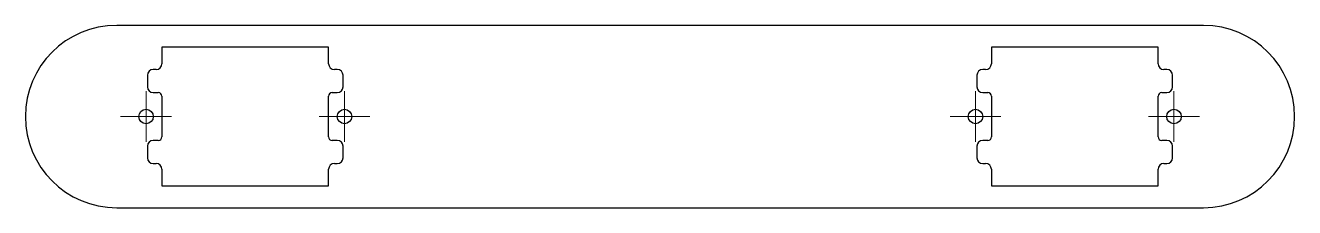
# Model space of a CAD drawing. Header units: millimetres. Extents: x 53 to 228, y 118 to 144.
import ezdxf

# ---------------------------------------------------------------- set-up
doc = ezdxf.new("R2010")
doc.units = ezdxf.units.MM

# ---------------------------------------------------------------- blocks, each defined once
blk = doc.blocks.new('SW_CENTERMARKSYMBOL_0')
at = {"color": 0, "linetype": 'Continuous', "lineweight": 18}
for p, q in [((0, 2.5), (0, 3.5)), ((0, 0), (0, 2.5)), ((-2.5, 0), (-3.5, 0)), ((0, 0), (-2.5, 0)), ((0, 0), (0, -2.5)), ((0, 0), (2.5, 0)), ((2.5, 0), (3.5, 0)), ((0, -2.5), (0, -3.5))]:
    blk.add_line(p, q, dxfattribs=at)
blk = doc.blocks.new('SW_CENTERMARKSYMBOL_1')
at = {"color": 0, "linetype": 'Continuous', "lineweight": 18}
for p, q in [((0, 2.5), (0, 3.5)), ((0, 0), (0, 2.5)), ((-2.5, 0), (-3.5, 0)), ((0, 0), (-2.5, 0)), ((0, 0), (0, -2.5)), ((0, 0), (2.5, 0)), ((2.5, 0), (3.5, 0)), ((0, -2.5), (0, -3.5))]:
    blk.add_line(p, q, dxfattribs=at)
blk = doc.blocks.new('SW_CENTERMARKSYMBOL_2')
at = {"color": 0, "linetype": 'Continuous', "lineweight": 18}
for p, q in [((0, 2.5), (0, 3.5)), ((0, 0), (0, 2.5)), ((-2.5, 0), (-3.5, 0)), ((0, 0), (-2.5, 0)), ((0, 0), (0, -2.5)), ((0, 0), (2.5, 0)), ((2.5, 0), (3.5, 0)), ((0, -2.5), (0, -3.5))]:
    blk.add_line(p, q, dxfattribs=at)
blk = doc.blocks.new('SW_CENTERMARKSYMBOL_3')
at = {"color": 0, "linetype": 'Continuous', "lineweight": 18}
for p, q in [((0, 2.5), (0, 3.5)), ((0, 0), (0, 2.5)), ((-2.5, 0), (-3.5, 0)), ((0, 0), (-2.5, 0)), ((0, 0), (0, -2.5)), ((0, 0), (2.5, 0)), ((2.5, 0), (3.5, 0)), ((0, -2.5), (0, -3.5))]:
    blk.add_line(p, q, dxfattribs=at)

msp = doc.modelspace()

# ---------------------------------------------------------------- linework, layer by layer
at = {"color": 7, "linetype": 'Continuous', "lineweight": 25}
for p, q in [((215.37, 143.64), (65.37, 143.64)), ((94.62, 140.64), (71.62, 140.64)), ((71.62, 140.64), (71.62, 138.34)), ((94.62, 138.34), (94.62, 140.64)), ((209.12, 140.64), (186.12, 140.64)), ((186.12, 140.64), (186.12, 138.34)), ((209.12, 138.34), (209.12, 140.64)), ((69.62, 136.74), (69.62, 135.14)), ((70.82, 137.54), (70.42, 137.54)), ((95.82, 137.54), (95.42, 137.54)), ((96.62, 135.14), (96.62, 136.74)), ((184.12, 136.74), (184.12, 135.14)), ((185.32, 137.54), (184.92, 137.54)), ((210.32, 137.54), (209.92, 137.54)), ((211.12, 135.14), (211.12, 136.74)), ((70.42, 134.34), (71.12, 134.34)), ((71.62, 133.84), (71.62, 128.24)), ((94.62, 128.24), (94.62, 133.84)), ((95.12, 134.34), (95.82, 134.34)), ((184.92, 134.34), (185.62, 134.34)), ((186.12, 133.84), (186.12, 128.24)), ((209.12, 128.24), (209.12, 133.84)), ((209.62, 134.34), (210.32, 134.34)), ((69.62, 126.94), (69.62, 125.34)), ((71.12, 127.74), (70.42, 127.74)), ((95.82, 127.74), (95.12, 127.74)), ((96.62, 125.34), (96.62, 126.94)), ((184.12, 126.94), (184.12, 125.34)), ((185.62, 127.74), (184.92, 127.74)), ((210.32, 127.74), (209.62, 127.74)), ((211.12, 125.34), (211.12, 126.94)), ((70.42, 124.54), (70.82, 124.54)), ((95.42, 124.54), (95.82, 124.54)), ((184.92, 124.54), (185.32, 124.54)), ((209.92, 124.54), (210.32, 124.54)), ((71.62, 123.74), (71.62, 121.44)), ((94.62, 121.44), (94.62, 123.74)), ((186.12, 123.74), (186.12, 121.44)), ((209.12, 121.44), (209.12, 123.74)), ((71.62, 121.44), (94.62, 121.44)), ((186.12, 121.44), (209.12, 121.44)), ((65.37, 118.44), (215.37, 118.44))]:
    msp.add_line(p, q, dxfattribs=at)
for centre in [(69.42, 131.04), (96.82, 131.04), (183.92, 131.04), (211.32, 131.04)]:
    msp.add_circle(centre, 1, dxfattribs=at)
for centre, radius, start, end in [((65.37, 131.04), 12.6, 90, 270), ((215.37, 131.04), 12.6, 270, 90), ((70.42, 136.74), 0.8, 90, 180), ((70.82, 138.34), 0.8, 270, 0), ((95.42, 138.34), 0.8, 180, 270), ((95.82, 136.74), 0.8, 360, 90), ((184.92, 136.74), 0.8, 90, 180), ((185.32, 138.34), 0.8, 270, 0), ((209.92, 138.34), 0.8, 180, 270), ((210.32, 136.74), 0.8, 360, 90), ((70.42, 135.14), 0.8, 180, 270), ((95.82, 135.14), 0.8, 270, 0), ((184.92, 135.14), 0.8, 180, 270), ((210.32, 135.14), 0.8, 270, 0), ((71.12, 133.84), 0.5, 0, 90), ((95.12, 133.84), 0.5, 90, 180), ((185.62, 133.84), 0.5, 0, 90), ((209.62, 133.84), 0.5, 90, 180), ((71.12, 128.24), 0.5, 270, 0), ((95.12, 128.24), 0.5, 180, 270), ((185.62, 128.24), 0.5, 270, 0), ((209.62, 128.24), 0.5, 180, 270), ((70.42, 126.94), 0.8, 90, 180), ((95.82, 126.94), 0.8, 0, 90), ((184.92, 126.94), 0.8, 90, 180), ((210.32, 126.94), 0.8, 0, 90), ((70.42, 125.34), 0.8, 180, 270), ((70.82, 123.74), 0.8, 360, 90), ((95.42, 123.74), 0.8, 90, 180), ((95.82, 125.34), 0.8, 270, 0), ((184.92, 125.34), 0.8, 180, 270), ((185.32, 123.74), 0.8, 0, 90), ((209.92, 123.74), 0.8, 90, 180), ((210.32, 125.34), 0.8, 270, 0)]:
    msp.add_arc(centre, radius, start, end, dxfattribs=at)

# ---------------------------------------------------------------- block references
at = {"color": 7, "linetype": 'Continuous', "lineweight": 18}
for name, p in [('SW_CENTERMARKSYMBOL_1', (69.42, 131.04)), ('SW_CENTERMARKSYMBOL_0', (96.82, 131.04)), ('SW_CENTERMARKSYMBOL_3', (183.92, 131.04)), ('SW_CENTERMARKSYMBOL_2', (211.32, 131.04))]:
    msp.add_blockref(name, p, dxfattribs=at)

doc.saveas('drawing.dxf')
